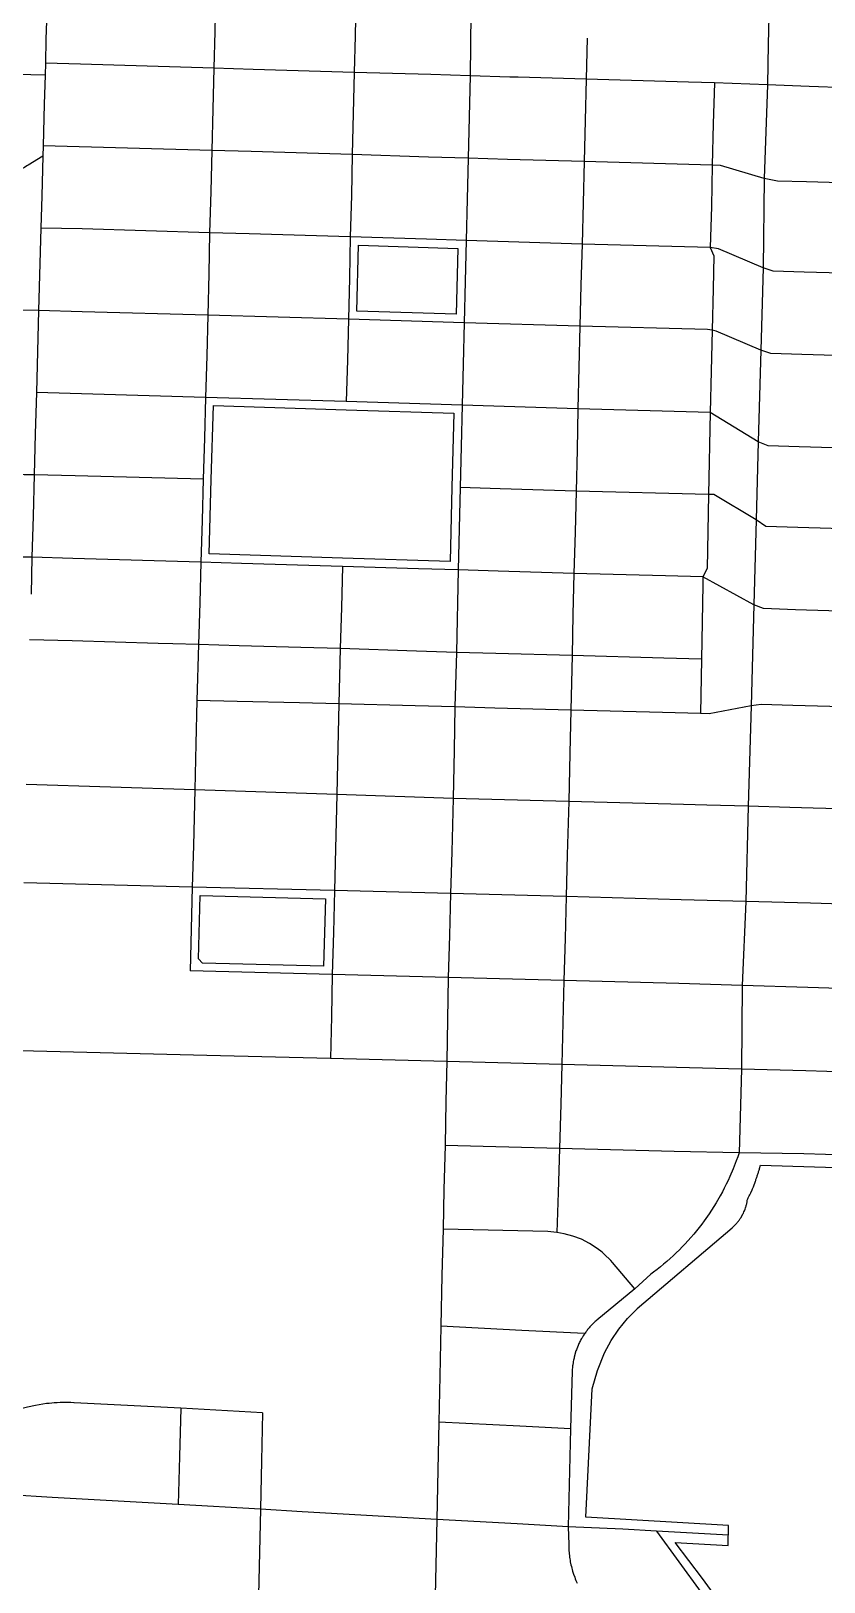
# Model space of a CAD drawing. Extents: x 1 to 394, y 101 to 384.
# Drawn here: x 225.14 to 246.65, y 202.04 to 244.11 of the extents above; entities that cross this region are included whole.
import ezdxf

# ---------------------------------------------------------------- set-up
doc = ezdxf.new("R2010")
doc.units = 0
doc.layers.get('0').update_dxf_attribs({"linetype": 'CONTINUOUS'})

msp = doc.modelspace()

# ---------------------------------------------------------------- linework, layer by layer
at = {"color": 4}
for points in [[(225.573955, 244.871796), (225.545354, 243.893717), (225.528969, 243.24303)], [(245.160165, 244.884074), (245.13565, 243.750482)], [(230.091961, 244.7613), (230.13701, 244.536222), (230.124753, 244.094248)], [(233.90607, 244.667179), (233.942948, 244.442101), (233.93069, 243.97556)], [(237.069502, 244.589422), (237.053159, 242.895167)], [(230.124701, 244.094248), (230.100185, 243.10388)], [(233.930627, 243.97556), (233.906112, 242.989298)], [(240.224732, 243.918274), (240.200216, 242.805142), (240.171584, 241.687913)], [(245.135608, 243.750482), (245.115179, 242.649628)], [(225.528937, 243.24303), (225.520556, 242.911542)], [(226.48247, 243.21029), (225.528937, 243.242977)], [(230.100144, 243.10388), (226.48247, 243.21029)], [(225.520755, 242.911542), (224.370787, 242.940143)], [(225.520755, 242.911542), (225.49624, 242.125801)], [(230.100144, 243.10388), (230.071543, 241.986662)], [(231.164172, 243.071141), (230.100144, 243.103828)], [(233.90607, 242.989298), (231.164172, 243.07112)], [(233.90607, 242.989298), (233.881555, 241.876166)], [(235.980917, 242.927906), (233.90607, 242.989298)], [(237.053128, 242.895167), (235.980917, 242.927854)], [(237.053128, 242.895167), (236.999907, 240.66072)], [(238.125338, 242.862428), (237.053128, 242.895114)], [(238.350416, 242.858342), (238.125338, 242.862532)], [(240.200185, 242.805142), (238.350416, 242.858363)], [(242.970737, 242.727385), (240.200185, 242.805121)], [(243.674624, 242.706924), (242.970737, 242.727354)], [(243.674624, 242.706924), (243.646023, 241.589696)], [(246.24874, 242.608707), (245.115147, 242.64967), (243.674624, 242.706935)], [(245.115147, 242.649628), (245.02924, 240.112337)], [(248.254023, 242.53095), (246.24874, 242.608686)], [(225.496198, 242.125801), (225.467597, 241.000391)], [(230.071501, 241.986662), (230.0429, 240.87353), (230.014246, 239.756302)], [(233.881524, 241.876166), (233.852923, 240.763034)], [(240.171532, 241.687913), (240.138845, 240.570685)], [(243.645981, 241.589696), (243.61738, 240.468382)], [(225.459363, 240.718017), (225.05831, 240.468382), (225.029709, 240.452038), (224.964231, 240.411075), (224.927354, 240.394732), (224.829188, 240.345597), (224.792311, 240.329253), (224.759624, 240.31291), (224.722747, 240.300652), (224.69006, 240.284309), (224.61641, 240.259794), (224.583723, 240.247536), (224.546846, 240.239155), (224.509968, 240.226898), (224.473091, 240.218516), (224.436213, 240.206259), (224.325717, 240.181744), (224.297116, 240.177553)], [(225.459363, 240.718017), (225.430762, 239.637624)], [(225.467555, 241.000391), (225.459174, 240.718017)], [(230.042847, 240.87353), (225.467555, 241.000391)], [(231.110972, 240.840791), (230.042847, 240.873478)], [(233.85287, 240.763034), (231.110972, 240.84077)], [(233.85287, 240.763034), (233.828355, 239.649902)], [(235.923631, 240.69346), (233.85287, 240.763024)], [(236.999928, 240.66072), (235.923631, 240.693407)], [(236.999928, 240.66072), (236.971327, 239.547588)], [(238.068042, 240.627981), (236.999928, 240.660668)], [(240.138793, 240.570685), (238.068042, 240.627992)], [(240.138793, 240.570685), (240.114277, 239.449371)], [(243.617338, 240.468382), (240.138793, 240.570738)], [(243.617338, 240.468382), (243.592823, 239.351153)], [(245.029208, 240.112337), (243.842416, 240.4602), (243.617338, 240.468581)], [(245.029208, 240.112337), (244.996522, 237.685552)], [(246.17508, 240.018215), (245.389339, 240.042731), (245.029208, 240.112295)], [(249.232102, 239.92818), (246.17508, 240.018174)], [(225.43072, 239.637624), (225.406205, 238.765945)], [(230.014205, 239.756302), (229.985604, 238.639074), (229.961047, 237.525942)], [(233.828324, 239.649902), (233.799723, 238.532674)], [(236.971285, 239.547588), (236.942684, 238.430371)], [(240.114246, 239.449371), (240.085645, 238.332153)], [(243.592781, 239.351153), (243.56418, 238.238021)], [(225.406163, 238.765945), (225.34477, 236.531498)], [(226.523391, 238.741388), (225.406163, 238.765903)], [(229.985562, 238.639074), (226.523391, 238.741429)], [(231.057762, 238.610431), (229.985562, 238.639032)], [(233.799671, 238.532674), (231.057762, 238.61041)], [(233.799671, 238.532674), (233.775155, 237.41136)], [(235.870421, 238.467196), (233.799671, 238.532674)], [(236.942632, 238.430371), (235.870421, 238.467248)], [(236.942632, 238.430371), (236.918117, 237.313142)], [(240.085593, 238.332153), (236.942632, 238.430318)], [(240.085593, 238.332153), (240.052906, 237.219021)], [(243.564128, 238.238021), (240.085593, 238.332101)], [(243.564128, 238.238021), (243.658207, 238.008847), (243.637778, 237.116707), (243.613284, 235.999479)], [(244.996469, 237.685552), (243.78512, 238.205282), (243.564128, 238.237969)], [(244.996469, 237.685552), (244.935077, 235.451105)], [(246.109601, 237.570959), (245.266565, 237.595474), (244.996469, 237.685468)], [(229.961005, 237.525942), (229.932404, 236.404627)], [(233.775114, 237.41136), (233.750598, 236.298228)], [(236.918075, 237.313142), (236.889474, 236.195914)], [(249.158441, 237.48502), (246.109601, 237.570928)], [(240.052853, 237.219021), (240.024253, 236.101793)], [(225.344781, 236.531498), (224.910989, 236.543756), (224.820996, 236.547946), (224.735088, 236.552137), (224.477261, 236.576652), (224.219443, 236.61353), (224.199014, 236.61772)], [(225.344781, 236.531498), (225.31618, 235.41427)], [(226.531573, 236.498759), (225.344781, 236.531446)], [(229.932362, 236.404627), (226.531573, 236.498707)], [(229.932362, 236.404627), (229.907847, 235.303774)], [(233.750567, 236.298228), (229.932362, 236.404627)], [(233.750567, 236.298228), (233.721966, 235.180999)], [(236.889432, 236.195914), (233.750567, 236.29827)], [(236.889432, 236.195914), (236.860831, 235.078696)], [(240.024211, 236.101793), (236.889432, 236.195872)], [(240.024211, 236.101793), (239.999696, 234.984564)], [(243.613242, 235.999479), (243.490467, 236.011736), (240.024211, 236.10173)], [(243.613242, 235.999479), (243.588727, 234.882261)], [(244.935087, 235.451105), (243.727824, 235.970836), (243.613242, 235.999437)], [(225.316138, 235.41427), (225.287537, 234.305234)], [(229.907805, 235.303774), (229.875118, 234.174278)], [(233.721914, 235.180999), (233.689227, 234.063781)], [(244.935087, 235.451105), (244.865523, 232.967014)], [(246.048219, 235.336513), (245.205183, 235.361028), (244.935087, 235.451022)], [(249.092963, 235.250574), (246.048219, 235.336482)], [(236.860789, 235.078696), (236.836274, 233.961468)], [(239.999654, 234.984564), (239.975139, 233.867346)], [(243.588685, 234.882261), (243.560084, 233.765033)], [(225.287484, 234.305234), (225.254798, 233.188006)], [(229.875066, 234.174278), (225.287484, 234.305234)], [(229.875066, 234.174278), (229.842379, 233.069328)], [(233.689175, 234.063781), (229.875066, 234.174278)], [(236.836232, 233.961468), (233.689175, 234.063823)], [(236.836232, 233.961468), (236.807631, 232.844239)], [(239.975097, 233.867346), (236.836232, 233.961426)], [(225.226102, 232.070778), (224.956007, 232.074968), (224.878271, 232.079159), (224.775915, 232.095502), (224.673559, 232.120017), (224.57948, 232.156895), (224.485401, 232.20603), (224.399493, 232.263336), (224.317671, 232.328815), (224.244021, 232.402465), (224.178543, 232.484286), (224.121236, 232.570194), (224.072101, 232.664273), (224.067911, 232.676531), (223.605466, 233.740549)], [(239.975097, 233.867346), (239.954667, 232.750118)], [(243.560042, 233.765033), (239.975097, 233.867388)], [(243.560042, 233.765033), (243.519079, 231.542865)], [(244.865513, 232.967014), (243.560042, 233.765033)], [(225.254745, 233.188006), (225.226144, 232.070778)], [(229.842326, 233.069328), (229.813725, 231.952099)], [(236.807589, 232.844239), (236.783074, 231.727021)], [(239.954636, 232.750118), (239.926035, 231.63289)], [(244.865513, 232.967014), (244.808206, 230.851246)], [(245.978645, 232.831971), (245.135608, 232.856486), (244.865513, 232.966982)], [(249.019302, 232.746022), (245.978645, 232.831929)], [(225.226102, 232.070778), (225.197501, 230.95356)], [(226.335138, 232.042135), (225.226102, 232.070736)], [(229.813673, 231.952099), (226.335138, 232.042093)], [(229.813673, 231.952099), (229.780986, 230.834881)], [(236.783032, 231.727021), (236.729811, 229.492575)], [(237.863425, 231.694282), (236.783032, 231.726969)], [(239.925993, 231.63289), (237.863425, 231.694282)], [(239.925993, 231.63289), (239.897392, 230.515672)], [(243.51912, 231.542865), (239.925993, 231.632858)], [(243.51912, 231.542865), (243.478157, 229.5294), (243.363575, 229.308408)], [(244.808216, 230.851246), (243.662345, 231.538768), (243.51912, 231.542959)], [(225.197449, 230.95356), (225.164762, 229.836331)], [(229.780934, 230.834881), (229.748247, 229.705375), (229.715508, 228.600425)], [(244.808216, 230.851246), (244.746824, 228.543139)], [(245.937723, 230.642532), (245.074226, 230.671133), (244.808216, 230.851193)], [(248.95791, 230.556593), (245.937723, 230.642532)], [(239.89734, 230.515672), (239.864653, 229.398443)], [(225.16471, 229.836331), (224.894614, 229.840522)], [(225.16471, 229.836331), (225.140195, 228.837792)], [(226.273756, 229.807688), (225.16471, 229.836289)], [(229.748195, 229.705375), (226.273756, 229.80773)], [(230.844962, 229.672635), (229.748195, 229.705322)], [(233.586871, 229.590793), (230.844962, 229.672614)], [(233.586871, 229.590793), (233.55827, 228.477661)], [(235.649439, 229.525314), (233.586871, 229.590793)], [(236.729832, 229.492575), (235.649439, 229.525262)], [(236.729832, 229.492575), (236.676611, 227.258118)], [(237.810225, 229.459836), (236.729832, 229.492523)], [(239.864601, 229.398443), (237.810225, 229.459836)], [(239.864601, 229.398443), (239.840085, 228.285311)], [(242.352778, 229.337061), (239.864601, 229.398454)], [(243.363607, 229.308408), (242.352778, 229.337009)], [(243.363607, 229.308408), (243.359416, 229.087427), (243.322539, 227.073962)], [(244.746834, 228.543139), (243.363607, 229.308408)], [(229.715456, 228.600425), (229.686855, 227.470928)], [(233.558218, 228.477661), (233.529617, 227.360432)], [(244.746834, 228.543139), (244.669098, 225.809412)], [(245.872245, 228.412182), (245.008748, 228.44906), (244.746834, 228.543139)], [(239.840054, 228.285311), (239.815539, 227.172179)], [(248.896528, 228.322147), (245.872245, 228.41214)], [(226.253295, 227.569146), (225.103328, 227.601833)], [(228.590056, 227.499571), (226.253295, 227.569135)], [(228.991108, 227.491389), (228.590056, 227.49977)], [(229.686813, 227.470928), (228.991108, 227.491358)], [(229.686813, 227.470928), (229.641764, 225.956744)], [(230.78358, 227.438189), (229.686813, 227.470876)], [(232.457364, 227.393171), (230.78358, 227.438221)], [(233.529575, 227.360432), (232.457364, 227.393119)], [(233.529575, 227.360432), (233.492698, 225.858526)], [(235.596239, 227.290858), (233.529575, 227.360422)], [(236.676632, 227.258118), (235.596239, 227.290805)], [(236.676632, 227.258118), (236.639755, 225.776673)], [(237.748833, 227.229476), (236.676632, 227.258077)], [(239.815497, 227.172179), (237.748833, 227.229486)], [(239.815497, 227.172179), (239.77862, 225.690734)], [(242.299578, 227.102615), (239.815497, 227.172179)], [(243.322685, 227.073962), (242.299578, 227.102563)], [(243.322685, 227.073962), (243.294084, 225.600699)], [(229.641795, 225.956744), (229.609108, 224.778134)], [(230.734466, 225.928091), (229.641795, 225.956692)], [(232.420539, 225.887169), (230.734466, 225.928133)], [(233.492739, 225.858526), (232.420539, 225.887127)], [(233.492739, 225.858526), (233.460053, 224.679916)], [(235.555308, 225.805316), (233.492739, 225.858537)], [(236.639797, 225.776673), (235.555308, 225.805274)], [(236.639797, 225.776673), (236.615282, 224.602159)], [(237.716093, 225.74803), (236.639797, 225.776631)], [(239.778662, 225.690734), (237.716093, 225.748041)], [(239.778662, 225.690734), (239.754146, 224.520306)], [(242.266839, 225.629352), (239.778662, 225.690745)], [(243.294032, 225.600699), (242.266839, 225.6293)], [(243.531388, 225.592517), (243.294032, 225.600898)], [(244.669077, 225.809412), (243.531388, 225.592517)], [(244.669077, 225.809412), (244.595427, 223.083879)], [(245.80267, 225.817595), (244.943269, 225.84211), (244.669077, 225.809423)], [(248.822867, 225.731656), (245.80267, 225.817563)], [(229.609056, 224.778134), (229.580455, 223.525852)], [(233.46, 224.679916), (233.431399, 223.398992)], [(236.61524, 224.602159), (236.586639, 223.296678)], [(239.754115, 224.520306), (239.725514, 223.210739)], [(229.580413, 223.525852), (225.009207, 223.67727)], [(229.580413, 223.525852), (229.543536, 222.023946)], [(233.431357, 223.398992), (229.580413, 223.525852)], [(233.431357, 223.398992), (233.39448, 221.929825)], [(236.586597, 223.296678), (233.431357, 223.399034)], [(236.586597, 223.296678), (236.54972, 221.847972)], [(239.725462, 223.210739), (236.586597, 223.296647)], [(239.725462, 223.210739), (239.684498, 221.766129)], [(242.83978, 223.128896), (239.725462, 223.210718)], [(243.46591, 223.112521), (242.83978, 223.128865)], [(244.595417, 223.083879), (243.46591, 223.112479)], [(244.595417, 223.083879), (244.525853, 220.501569)], [(245.724913, 223.051139), (244.595417, 223.083826)], [(246.35515, 223.034765), (245.724913, 223.051108)], [(248.74511, 222.969286), (246.35515, 223.034765)], [(229.543578, 222.023946), (229.514977, 220.890354)], [(233.394522, 221.929825), (233.370007, 220.796222)], [(236.549761, 221.847972), (236.517075, 220.718476)], [(239.68454, 221.766129), (239.655939, 220.632526)], [(229.514935, 220.890354), (224.943728, 221.004936)], [(229.514935, 220.890354), (229.457628, 218.619072)], [(233.369975, 220.796222), (229.514935, 220.890301)], [(233.369975, 220.796222), (233.341374, 219.658543), (233.312721, 218.520854)], [(236.517022, 220.718476), (233.369975, 220.796211)], [(236.517022, 220.718476), (236.488421, 219.57669)], [(239.655897, 220.632526), (236.517022, 220.718434)], [(239.655897, 220.632526), (239.627297, 219.494848)], [(242.770205, 220.550683), (239.655897, 220.632505)], [(244.525842, 220.501569), (242.770205, 220.550704)], [(244.525842, 220.501569), (244.427677, 218.222105)], [(246.281479, 220.452466), (244.525842, 220.501601)], [(249.706825, 220.350152), (246.281479, 220.452508)], [(236.488379, 219.57669), (236.455693, 218.439001)], [(239.627244, 219.494848), (239.594557, 218.357158)], [(233.312679, 218.520854), (229.457638, 218.61902)], [(233.312679, 218.520854), (233.288164, 217.379079)], [(236.45564, 218.439001), (233.312679, 218.520823)], [(236.45564, 218.439001), (236.439297, 217.301323)], [(242.712909, 218.275305), (239.594505, 218.357127), (236.45564, 218.43898)], [(239.594505, 218.357158), (239.565904, 217.219469)], [(244.427625, 218.222105), (242.712909, 218.275326)], [(244.427625, 218.222105), (244.407195, 215.95492)], [(246.211915, 218.168906), (244.427625, 218.222126)], [(249.641347, 218.062506), (246.211915, 218.168906)], [(233.288122, 217.379079), (233.259521, 216.245476)], [(236.439265, 217.301323), (236.41475, 216.163634)], [(239.565862, 217.219469), (239.537261, 216.08178)], [(229.911891, 216.327329), (224.841414, 216.45419)], [(233.259479, 216.245476), (229.911891, 216.327298)], [(236.414719, 216.163634), (233.259479, 216.245455)], [(236.414719, 216.163634), (236.39429, 215.083241)], [(239.537209, 216.08178), (236.414719, 216.163602)], [(239.537209, 216.08178), (239.508608, 215.001388)], [(244.407164, 215.95492), (242.651527, 215.999969), (239.537209, 216.081759)], [(244.407164, 215.95492), (244.345772, 213.687735)], [(246.154619, 215.905817), (244.407164, 215.954951)], [(249.575868, 215.803503), (246.154619, 215.905858)], [(236.394248, 215.083241), (236.369733, 213.88417)], [(239.508566, 215.001388), (239.475879, 213.806413)], [(236.369701, 213.88417), (236.3411, 212.693281)], [(239.475827, 213.806413), (236.369701, 213.884149)], [(239.475827, 213.806413), (239.434864, 212.611428)], [(242.586049, 213.72456), (239.475827, 213.806381)], [(244.345782, 213.687735), (242.586049, 213.724612)], [(244.345782, 213.687735), (244.308905, 213.577239), (244.267941, 213.466743), (244.18612, 213.253943), (244.096126, 213.041133), (244.046991, 212.934734), (243.997856, 212.832378), (243.944635, 212.725978), (243.891415, 212.623622), (243.834108, 212.521267), (243.719516, 212.324831), (243.596741, 212.128396), (243.531263, 212.030231), (243.400306, 211.841978), (243.330742, 211.747899), (243.261178, 211.657906), (243.113857, 211.477835), (243.040207, 211.391927), (242.884703, 211.220049), (242.802882, 211.138227), (242.725146, 211.056406), (242.639238, 210.974584), (242.557416, 210.892762), (242.471509, 210.815026), (242.385601, 210.741376), (242.295608, 210.66364), (242.2097, 210.594076), (242.119707, 210.520426), (242.025627, 210.450862), (241.951977, 210.393555), (241.514089, 209.996589)], [(246.101419, 213.654995), (244.345782, 213.687682)], [(249.51039, 213.524039), (249.502009, 213.524039), (249.424273, 213.536296), (249.346537, 213.544678), (249.272887, 213.553059), (249.039627, 213.565316), (246.101283, 213.65531)], [(236.341048, 212.693281), (236.316533, 211.612888)], [(239.434905, 212.611428), (239.406304, 211.522853)], [(236.316501, 211.612888), (236.283815, 210.356521)], [(239.406252, 211.522853), (239.156617, 211.551454), (236.316501, 211.612846)], [(240.62988, 210.986747), (240.494838, 211.093157), (240.29021, 211.2282), (240.069228, 211.338696), (239.840054, 211.428689), (239.602687, 211.490082), (239.406252, 211.522769)], [(241.513838, 209.99639), (240.908168, 210.708469), (240.863119, 210.765776), (240.687145, 210.937654), (240.629838, 210.986789)], [(236.283762, 210.356521), (236.255161, 208.985572)], [(241.513838, 209.99639), (240.486645, 209.149267), (240.466216, 209.128838), (240.441701, 209.108409), (240.380308, 209.047016), (240.355793, 209.026587), (240.335364, 209.002072), (240.314935, 208.981643), (240.298591, 208.961214), (240.278162, 208.936699), (240.257733, 208.916269), (240.237303, 208.891754), (240.22096, 208.867239), (240.200531, 208.842724), (240.184187, 208.822295), (240.167844, 208.79778), (240.155586, 208.781436)], [(236.255109, 208.985572), (236.230594, 207.62689)], [(238.456816, 208.866893), (236.255109, 208.985572)], [(240.155167, 208.780944), (238.456816, 208.866851)], [(240.155167, 208.780944), (240.150977, 208.768686), (240.130547, 208.744171), (240.11829, 208.719656), (240.085603, 208.670521), (240.073346, 208.646006), (240.057002, 208.617405), (240.040659, 208.59289), (240.028401, 208.564289), (240.016144, 208.539774), (239.9998, 208.511173), (239.987543, 208.482572), (239.979162, 208.458057), (239.942284, 208.372149), (239.933903, 208.343548), (239.921645, 208.314948), (239.87251, 208.143069), (239.86832, 208.114468), (239.859939, 208.085868), (239.855748, 208.057267), (239.847367, 208.028666), (239.843176, 207.995979), (239.834795, 207.938672), (239.830604, 207.905985), (239.826414, 207.877384), (239.826414, 207.848784), (239.822223, 207.820183), (239.822223, 207.762876), (239.773088, 206.199578)], [(236.230552, 207.62689), (236.201951, 206.382802)], [(225.77039, 206.902543), (225.704912, 206.894161), (225.631262, 206.889971), (225.557611, 206.88159), (225.262959, 206.832455), (225.041977, 206.78332), (224.972413, 206.766976), (224.898763, 206.746547), (224.894572, 206.742356), (224.882315, 206.742356), (224.878124, 206.738166), (224.857695, 206.738166), (224.853504, 206.733975), (224.833075, 206.733975), (224.620265, 206.738166)], [(229.199821, 206.755211), (226.306495, 206.906629), (226.302305, 206.906629), (226.224569, 206.910819), (225.929916, 206.910819), (225.85218, 206.906629), (225.77853, 206.902438), (225.770149, 206.902438)], [(229.199821, 206.755211), (229.167135, 205.44974)], [(231.417893, 206.636533), (229.199821, 206.755211)], [(231.417893, 206.636533), (231.389292, 205.331062)], [(236.201909, 206.382802), (236.173308, 205.085513)], [(238.395434, 206.272306), (236.201909, 206.382802)], [(239.774576, 206.198645), (238.395434, 206.272295)], [(239.774576, 206.198645), (239.705011, 203.542675)], [(229.167082, 205.44974), (229.134395, 204.144259)], [(231.38925, 205.331062), (231.360649, 204.017399)], [(236.173266, 205.085513), (236.144665, 203.743207)], [(225.713094, 204.340694), (224.567223, 204.410258)], [(229.134343, 204.144259), (225.713094, 204.340694)], [(231.360607, 204.017399), (229.134343, 204.144259)], [(231.360607, 204.017399), (231.258251, 199.343879)], [(232.490103, 203.95192), (231.360607, 204.017399)], [(236.144613, 203.743207), (232.490103, 203.95192)], [(236.144613, 203.743207), (236.075049, 200.440646), (236.042362, 199.335696)], [(241.190543, 203.477197), (239.705001, 203.542675), (238.321773, 203.620411), (236.144613, 203.743207)], [(239.705001, 203.542675), (239.72543, 203.063866), (239.72543, 202.977959), (239.729621, 202.936995), (239.729621, 202.891946), (239.733811, 202.846897), (239.738002, 202.805934), (239.742193, 202.760885), (239.746383, 202.719922), (239.754765, 202.674872), (239.758955, 202.633909), (239.767336, 202.58886), (239.78368, 202.507038), (239.795937, 202.461989), (239.804319, 202.421026), (239.816576, 202.380063), (239.828834, 202.335014), (239.853349, 202.253192), (239.886036, 202.17137), (239.898293, 202.130407), (239.914637, 202.089444), (239.93098, 202.052566), (239.951409, 202.011603)], [(242.103143, 203.423997), (241.190543, 203.477218)], [(242.103143, 203.423997), (244.525842, 200.09688)], [(244.055215, 203.313501), (242.103143, 203.423997)]]:
    msp.add_lwpolyline(points, dxfattribs=at)
at = {"color": 3}
for points in [[(234.020663, 238.299414), (236.713457, 238.213506), (236.672494, 236.429226), (233.975603, 236.511048), (234.020652, 238.299435)], [(230.087865, 233.953285), (233.685089, 233.838693), (236.607058, 233.744614), (236.557923, 231.735245), (236.508788, 229.721791), (233.590905, 229.815871), (229.973231, 229.930452), (230.030537, 231.943917), (230.087844, 233.953285)], [(229.723648, 220.661179), (233.128523, 220.575272), (233.075302, 218.75006), (229.793191, 218.831882), (229.682695, 218.942378), (229.723659, 220.66119)], [(241.583413, 209.460284), (244.153433, 211.649723), (244.169776, 211.661981), (244.284358, 211.776573), (244.296616, 211.797003), (244.312959, 211.813346), (244.325217, 211.829689), (244.34156, 211.850119), (244.353818, 211.866462), (244.378333, 211.907425), (244.39059, 211.923769), (244.439725, 212.00559), (244.448106, 212.02602), (244.460364, 212.046449), (244.476707, 212.087412), (244.488965, 212.107841), (244.497346, 212.128271), (244.505727, 212.152786), (244.522071, 212.193749), (244.526261, 212.218264), (244.534643, 212.238693), (244.538833, 212.259123), (244.547214, 212.283638), (244.551405, 212.304067), (244.555596, 212.328582), (244.559786, 212.349011), (244.568167, 212.398146), (244.572358, 212.418576), (244.580739, 212.439005), (244.592997, 212.459434), (244.601378, 212.479863), (244.613636, 212.500293), (244.622017, 212.520722), (244.634274, 212.541151), (244.650618, 212.582114), (244.662875, 212.602544), (244.695562, 212.684365), (244.70782, 212.704795), (244.732335, 212.766187), (244.740716, 212.790702), (244.781679, 212.893058), (244.790061, 212.917573), (244.798442, 212.938002), (244.802632, 212.958431), (244.818976, 212.999395), (244.827357, 213.02391), (244.835738, 213.044339), (244.839929, 213.064768), (244.84831, 213.085198), (244.856691, 213.109713), (244.860882, 213.130142), (244.869263, 213.150571), (244.873454, 213.175086), (244.881835, 213.195515), (244.886026, 213.215945), (244.894407, 213.24046), (244.898597, 213.260889), (244.923113, 213.346797), (249.031885, 213.224022)], [(248.935071, 193.649923), (246.307755, 193.969132), (246.295497, 198.098365), (243.348971, 202.137562), (242.608248, 203.119738), (244.048772, 203.037916), (244.06103, 203.578118), (240.189625, 203.799099), (240.361503, 207.28173), (240.504738, 207.781011), (240.697077, 208.263906), (240.873051, 208.591298), (241.081765, 208.902325), (241.319121, 209.192881), (241.585131, 209.454795)]]:
    msp.add_lwpolyline(points, dxfattribs=at)

doc.saveas('drawing.dxf')
